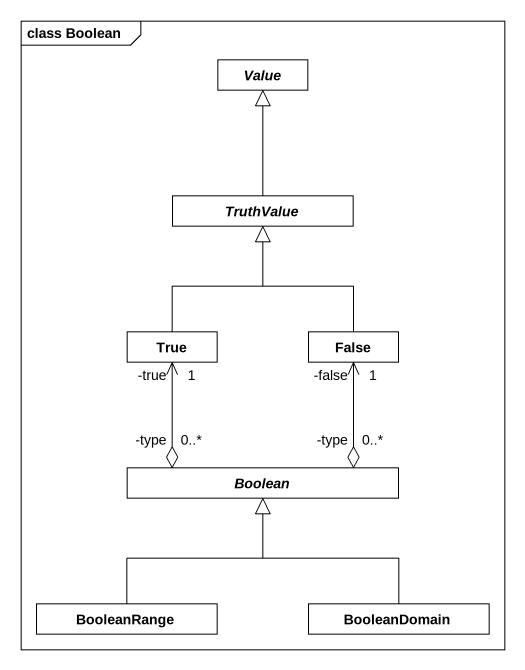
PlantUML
@startuml
mainframe class Boolean
hide circle
hide empty members
abstract class Value
abstract class TruthValue
class True
class False
abstract class Boolean
class BooleanRange
class BooleanDomain
TruthValue -up-|> Value
True -up-|> TruthValue
False -up-|> TruthValue
Boolean "-type\n0..*" o-up-> "-true\n1" True
Boolean "-type\n0..*" o-up-> "-false\n1" False
BooleanRange -up-|> Boolean
BooleanDomain -up-|> Boolean
@enduml
